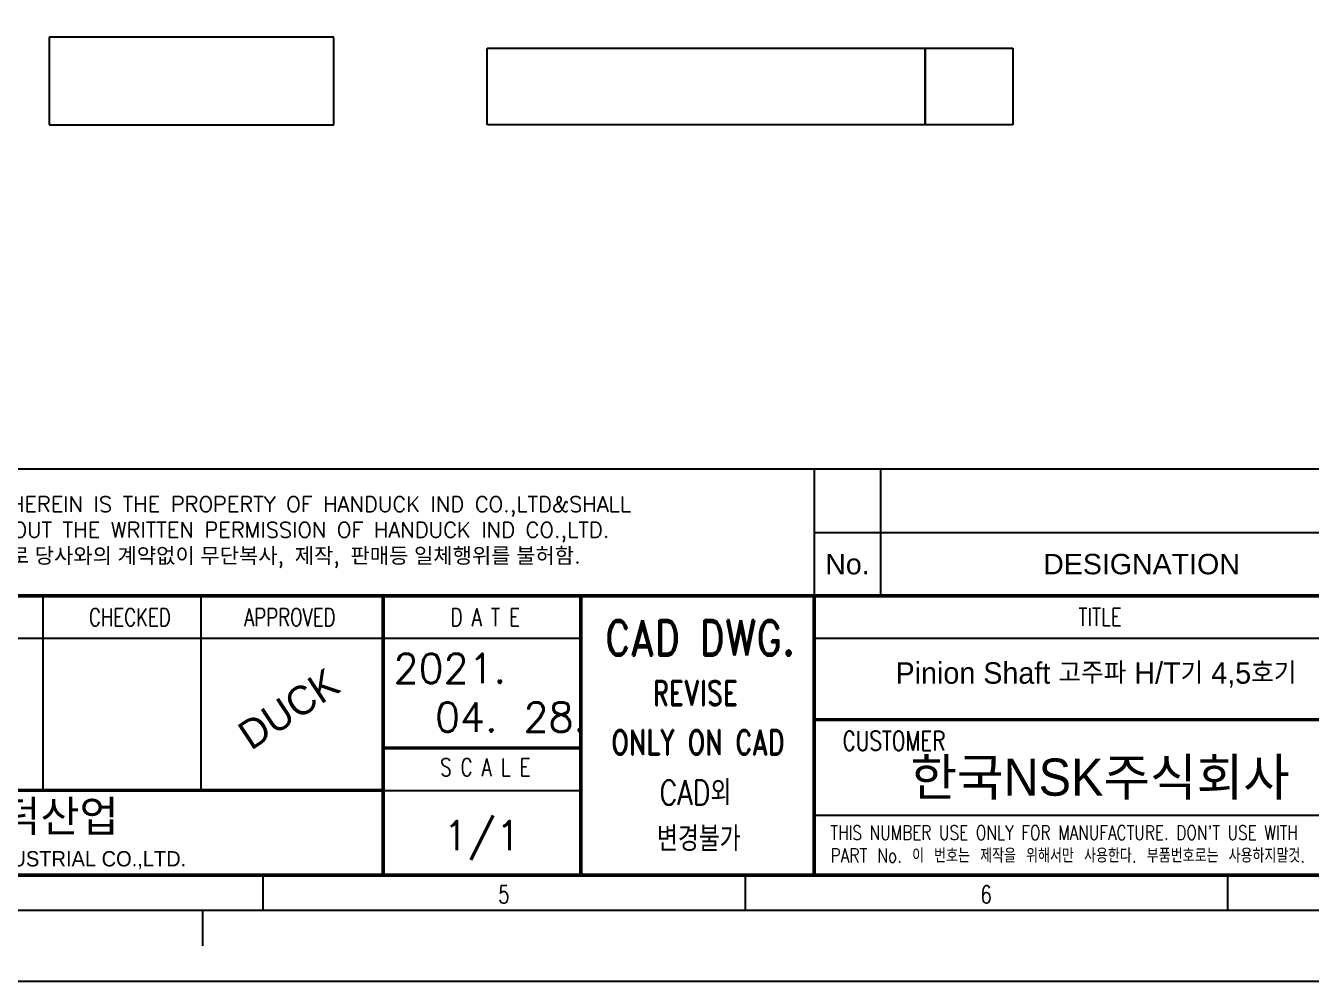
# Model space of a CAD drawing. Header units: millimetres. Extents: x -32759 to 129432, y 390 to 54305.
# Drawn here: x 19694 to 31433, y 13411 to 22130 of the extents above; entities that cross this region are included whole.
import ezdxf
from ezdxf.enums import TextEntityAlignment as Align

# ---------------------------------------------------------------- set-up
doc = ezdxf.new("R2010")
doc.units = ezdxf.units.MM
doc.linetypes.add('CENTER', pattern=[2, 1.25, -0.25, 0.25, -0.25])
for name, color, linetype in [('01', 1, 'CENTER'), ('A2FORM', 111, 'Continuous'), ('해칭선', 1, 'Continuous')]:
    doc.layers.add(name, color=color, linetype=linetype)
doc.layers.add('_BODY', color=7, linetype='Continuous', lineweight=13)
doc.layers.add('문자', color=3, linetype='Continuous', lineweight=25)
doc.styles.add('H', font='')
doc.styles.add('ROMAND', font='romand.shx', dxfattribs={"width": 0.8, "bigfont": 'whgtxt.shx'})
doc.styles.add('ROMANS', font='romans')
doc.styles.get("Standard").update_dxf_attribs({"font": 'arial.ttf'})
doc.styles.add('WHG', font='txt.shx', dxfattribs={"bigfont": 'whgtxt.shx'})
doc.styles.add('배관스타일', font='IC-Romans.shx', dxfattribs={"bigfont": 'whgtxt.shx'})
doc.styles.get('H').set_extended_font_data('Dotum')

# ---------------------------------------------------------------- blocks, each defined once
blk = doc.blocks.new('ASFDFSDFSFDASFDSAFD')
h = blk.add_hatch()
h.set_pattern_fill('ANSI31', color=253, scale=50.754385, style=0)
h.set_pattern_definition([(45, (-88587.578, -186165.5826), (-4.48609624, 4.48609624), [])])
h.paths.add_polyline_path([(46290.6, 1.3), (46290.6, -4, 0.154029), (46296.1, -21.6, 0.775447), (46270.2, 79.2), (46270.2, 34.3, -0.041886), (46271.7, 34.2), (46271.7, 57.1, -0.081661), (46281.7, 54.9), (46290.6, 54.9), (46290.6, 49.7, -0.465716)])
h.paths.add_polyline_path([(46277.6, -5.3, -0.035605), (46273.2, -6), (46273.2, 17.1, -0.085164), (46270.2, 16.6), (46270.2, -28.3, 0.064143), (46283.8, -26.5, -0.128704)])
at = {"layer": '해칭선'}
h = blk.add_hatch(color=256, dxfattribs=at)
h.paths.add_polyline_path([(46201.7, 25.5, 1), (46338.7, 25.5, 1)])
h.paths.add_polyline_path([(46296.1, -21.6, -0.154029), (46290.6, -4), (46290.6, 20.6), (46290.6, 54.9), (46277.6, 54.9), (46277.6, 30.4, 0.536675), (46262.8, 30.4), (46262.8, 54.9, 0.136252), (46256.6, 77.5, -0.883537)], flags=16)
h.paths.add_polyline_path([(46277.6, 20.6), (46277.6, -4, 0.136252), (46283.8, -26.5, -0.883537), (46244.3, 72.6, -0.154029), (46249.8, 54.9), (46249.8, 20.6), (46249.8, -4), (46262.8, -4), (46262.8, 20.6, 0.536675)], flags=16)
at = {"color": 253}
for p, q in [((46270.2, 79.2), (46270.2, 34.3)), ((46271.7, 57.1), (46271.7, 34.2)), ((46270.2, 16.6), (46270.2, -28.3))]:
    blk.add_line(p, q, dxfattribs=at)
at = {"color": 1}
for p, q in [((46262.8, 54.9), (46262.8, 30.4)), ((46277.6, 54.9), (46290.6, 54.9)), ((46277.6, 54.9), (46277.6, 30.4)), ((46290.6, 54.9), (46290.6, 20.6)), ((46249.8, 4.8), (46262.8, 4.8)), ((46262.8, 20.6), (46262.8, -4)), ((46277.6, 20.6), (46277.6, -4)), ((46290.6, 20.6), (46290.6, -4))]:
    blk.add_line(p, q, dxfattribs=at)
blk.add_circle((46270.2, 25.5), 68.5, dxfattribs=at)
for centre, radius, start, end in [((46270.2, 25.5), 53.7, 118.8333, 284.6804), ((46270.2, 25.5), 53.7, 298.8333, 104.6804), ((46219.2, 54.9), 43.7, 360, 31.0355), ((46270.2, 25.5), 8.84, 33.5573, 146.4427), ((46270.2, 25.5), 8.84, 213.5573, 326.4427), ((46321.2, 4.8), 43.7, 180, 211.0355)]:
    blk.add_arc(centre, radius, start, end, dxfattribs=at)
at = {"color": 253}
for start, end in [(68.6568, 87.3307), (310.0557, 49.9443)]:
    blk.add_arc((46270.2, 25.5), 31.6, start, end, dxfattribs=at)
at = {"attachment_point": 5, "style": 'H'}
for s, insert, char_height, width in [('{\\fHYsupB|b0|i0|c129|p18;(주)한덕산업}', (46704.4, 40.4), 78.178, 1438.253), ('{\\fHYsupB|b0|i0|c129|p18;HANDUCK INDUSTRIAL CO.,LTD}.', (46759.4, -58.3), 38.492, 968.875)]:
    blk.add_mtext(s, dxfattribs=dict(at, insert=insert, char_height=char_height, width=width))
at = {"layer": '문자', "insert": (46271.7, -50.8), "char_height": 24.37, "width": 215.553, "attachment_point": 2}
blk.add_mtext('{\\fTahoma|b0|i0|c0|p34;\\C7;HANDUCK}', dxfattribs=at)
blk = doc.blocks.new('새로운 블럭-hd표제란A3')
at = {"color": 5}
for p, q in [((342227, 9600), (359418, 9600)), ((343060, 8808), (343060, 9600)), ((342227, 8808), (359418, 8808)), ((343060, 8017), (343060, 8808))]:
    blk.add_line(p, q, dxfattribs=at)
at = {"layer": 'A2FORM', "color": 7}
for p, q in [((326490, 9600), (342227, 9600)), ((342227, 9600), (342227, 8017)), ((332605, 8017), (332605, 5592)), ((334573, 8017), (334573, 5592)), ((326490, 7488), (336849, 7488)), ((336849, 7488), (339317, 7488)), ((342227, 7488), (349368, 7488)), ((336849, 5592), (339317, 5592)), ((342227, 5284), (349368, 5284)), ((335350, 4534), (335350, 4093)), ((341367, 4534), (341367, 4093)), ((347384, 4534), (347384, 4093)), ((334601, 3829), (334601, 4093)), ((334601, 3653), (334601, 3829))]:
    blk.add_line(p, q, dxfattribs=at)
for points in [[(360784, 40239), (308417, 40239), (308417, 3212), (360784, 3212)], [(359859, 4093), (310842, 4093), (310842, 39358), (359859, 39358)]]:
    blk.add_lwpolyline(points, close=True, dxfattribs=at)
at = {"layer": 'A2FORM', "color": 7, "const_width": 44.1}
blk.add_lwpolyline([(311282, 38917), (359418, 38917), (359418, 4534), (311282, 4534)], close=True, dxfattribs=at)
for points in [[(311282, 8017), (359418, 8017)], [(336849, 8017), (336849, 4534)], [(339317, 5592), (339317, 8017)], [(342227, 8017), (342227, 4534)], [(342227, 6474), (349368, 6474)], [(336849, 6121), (339317, 6121)], [(326490, 5592), (336849, 5592)], [(339317, 4534), (339317, 5592)]]:
    blk.add_lwpolyline(points, dxfattribs=at)
at = {"color": 3, "xscale": 4.965030850260518, "yscale": 4.965030850260518, "zscale": 4.965030850260518}
blk.add_blockref('ASFDFSDFSFDASFDSAFD', (100272, 5011), dxfattribs=at)
at = {"attachment_point": 5}
for s, insert, char_height, width in [('No.', (342643, 8412), 255.1, 3682.61), ('DESIGNATION', (346313, 8412), 255.07, 4833.87)]:
    blk.add_mtext(s, dxfattribs=dict(at, insert=insert, char_height=char_height, width=width))
at = {"insert": (335671, 6607), "char_height": 359.53, "width": 1473.08, "attachment_point": 5, "rotation": 33.4405}
blk.add_mtext('{\\fViner Hand ITC|b0|i0|c0|p66;DUCK}', dxfattribs=at)
at = {"insert": (338083, 4967), "char_height": 364.1, "width": 2468.48, "attachment_point": 5, "style": 'H'}
blk.add_mtext('{\\Ftxt,whgtxt|c129;1/1}', dxfattribs=at)
at = {"layer": 'A2FORM', "color": 7}
for s, height, style, width, p in [('CHECKED', 220.4, 'ROMANS', 0.75, (333689, 7640)), ('APPROVED', 220.4, 'ROMANS', 0.75, (335685, 7640)), ('D A T E', 220.4, 'ROMANS', 0.75, (338125, 7640)), ('CAD DWG.', 440.8, 'ROMAND', 0.8, (340805, 7272)), ('REVISE', 308.6, 'ROMAND', 0.75, (340747, 6651)), ('ONLY ON CAD', 308.56, 'ROMAND', 0.75, (340779, 6037)), ('CUSTOMER', 241.2, 'ROMANS', 0.75, (343224, 6090)), ('S C A L E', 220.4, 'ROMANS', 0.75, (338125, 5771)), ('CAD외', 308.6, 'WHG', 0.8, (340747, 5410)), ('변경불가', 308.6, 'WHG', 0.8, (340789, 4833)), ('5', 220, 'ROMANS', 0.75, (338356, 4184)), ('6', 220, 'ROMANS', 0.75, (344373, 4184))]:
    blk.add_text(s, height=height, dxfattribs=dict(at, style=style, width=width)).set_placement(p, align=Align.CENTER)
at = {"layer": 'A2FORM', "color": 7, "style": 'ROMANS', "width": 0.75}
blk.add_text('TITLE', height=220.4, dxfattribs=at).set_placement((345795, 7755), align=Align.MIDDLE_CENTER)
at = {"layer": 'A2FORM', "color": 7}
for s, style, width, p in [("THIS NUMBER USE ONLY FOR MANUFACTURE. DON'T USE WITH", 'ROMANS', 0.79, (342431, 4977)), ('PART No. 이 번호는 제작을 위해서만 사용한다. 부품번호로는 사용하지말것.', 'WHG', 0.8, (342431, 4691))]:
    blk.add_text(s, height=176.32, dxfattribs=dict(at, style=style, width=width)).set_placement(p)
at = {"layer": 'A2FORM', "color": 7, "insert": (326490, 8808), "char_height": 192, "width": 15736.59, "attachment_point": 4, "style": 'ROMANS'}
blk.add_mtext(' THIS DWG.&THE IMFORMATION CONTAINED THEREIN IS THE PROPERTY OF HANDUCK IND CO.,LTD&SHALL \\P NOT BE USED, COPIED OR PRODUCED WITHOUT THE WRITTEN PERMISSION OF HANDUCK IND CO.,LTD. \\P {\\fGulim|b0|i0|c129|p50;본도면과 기재된 내용은 }({\\fGulim|b0|i0|c129|p50;주}){\\fGulim|b0|i0|c129|p50;한덕산업 고유재산이므로 당사와의 계약없이 무단복사}, {\\fGulim|b0|i0|c129|p50;제작}, {\\fGulim|b0|i0|c129|p50;판매등 일체행위를 불허함}.', dxfattribs=at)
blk = doc.blocks.new('1')
at = {"layer": '01', "elevation": 0}
for points in [[(1870.335, 1153.591), (4470.335, 1153.591), (4470.335, 1953.591), (1870.335, 1953.591)], [(9870.335, 1153.591), (5870.335, 1153.591), (5870.335, 1853.591), (9870.335, 1853.591)], [(10670.335, 1153.591), (9870.335, 1153.591), (9870.335, 1853.591), (10670.335, 1853.591)]]:
    blk.add_lwpolyline(points, close=True, dxfattribs=at)
blk = doc.blocks.new('sdfgsdfgcxvxbxcv')
at = {"layer": '01', "elevation": 0}
for points in [[(268251.373, 133946.582), (270851.373, 133946.582), (270851.373, 134746.582), (268251.373, 134746.582)], [(276251.373, 133946.582), (272251.373, 133946.582), (272251.373, 134646.582), (276251.373, 134646.582)], [(277051.373, 133946.582), (276251.373, 133946.582), (276251.373, 134646.582), (277051.373, 134646.582)]]:
    blk.add_lwpolyline(points, close=True, dxfattribs=at)
blk.add_blockref('1', (266381.038, 132792.991))

msp = doc.modelspace()

# ---------------------------------------------------------------- block references
at = {"xscale": 0.7317782781260087, "yscale": 0.7317782781260087, "zscale": 0.7317782781260087}
msp.add_blockref('새로운 블럭-hd표제란A3', (-223541, 11061), dxfattribs=at)

# ---------------------------------------------------------------- texts
for s, insert, char_height, width, attachment_point, style in [(' {\\Ftxt,whgtxt|c129;2021.\\P  04. 28.}', (22957, 16044), 266.44, 1806.38, 4, 'H'), ('Pinion Shaft 고주파 H/T기 4,5호기', (29468, 16206), 195.96, 4703.05, 5, '배관스타일'), ('{\\fHYsupB|b0|i0|c129|p18;한국NSK주식회사}', (29505, 15256), 339.11, 5225.61, 5, 'H')]:
    msp.add_mtext(s, dxfattribs=dict(insert=insert, char_height=char_height, width=width, attachment_point=attachment_point, style=style))

# ---------------------------------------------------------------- next in the draw order: block references
at = {"layer": '_BODY'}
msp.add_blockref('sdfgsdfgcxvxbxcv', (-248344, -112720), dxfattribs=at)

doc.saveas('drawing.dxf')
